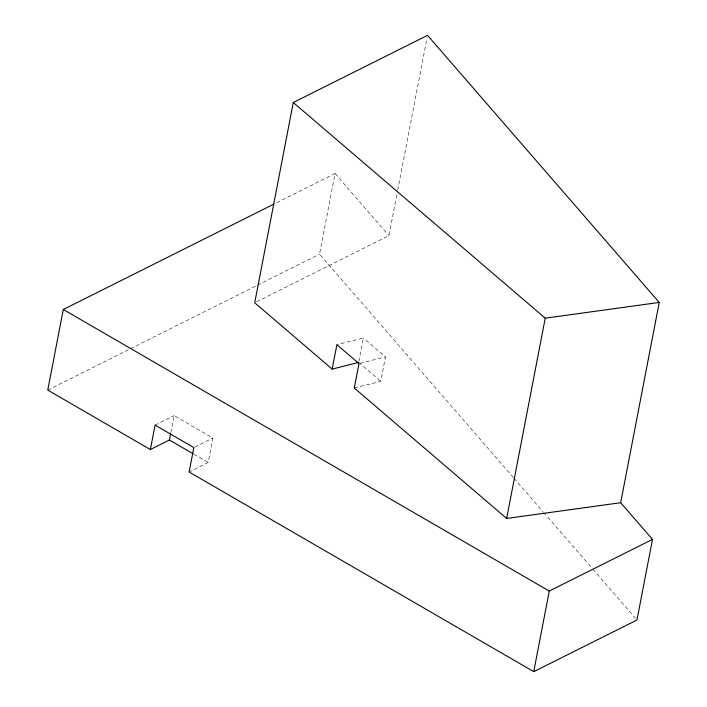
<?xml version="1.0" encoding="UTF-8"?>
<svg xmlns="http://www.w3.org/2000/svg" width="707" height="707" viewBox="0 0 707 707"><rect width="100%" height="100%" fill="white"/><g stroke="black" fill="none" stroke-linecap="round" stroke-linejoin="round"><path stroke-width="0.53" stroke-dasharray="3.54 2.65" d="M170.847 432.578L174.116 415.592L212.878 438.048L208.176 462.475L189.131 472.002M513.326 477.481L319.537 254.113L335.065 173.515L275.977 203.077M358.864 361.339L363.363 337.981L336.885 344.68M256.685 301.801L388.947 235.625L397.502 191.244M397.705 190.156L427.099 37.515M354.287 388.019L380.755 381.32L385.456 356.894L363.363 337.981M47.758 390.096L129.487 349.205M130.477 348.71L256.517 285.646M257.507 285.16L319.537 254.113M155.072 425.119L174.116 415.592M194.787 447.098L212.878 438.048M360.049 363.327L385.456 356.894M193.992 454.256L208.176 462.475M358.661 362.408L380.755 381.32M335.065 173.515L388.947 235.625M514.051 478.312L542.976 511.647M543.701 512.487L592.148 568.322M592.864 569.162L635.531 618.333"/><path stroke-width="1.06" d="M274.007 204.067L63.285 309.498L47.758 390.096L150.37 449.546L169.415 440.01L170.634 433.638M150.37 449.546L155.072 425.119L193.833 447.575L189.131 472.002L533.741 671.65L636.98 620.004L652.499 539.397L620.675 502.712L659.242 302.437L427.523 35.35L293.281 102.515L254.714 302.79L332.184 369.107L358.661 362.408M332.184 369.107L336.885 344.68L358.988 363.592L354.287 388.019L506.663 518.452L620.675 502.712M506.663 518.452L545.23 318.168L293.281 102.515M533.741 671.65L549.268 591.052L652.499 539.397M545.23 318.168L659.242 302.437M63.285 309.498L549.268 591.052M169.415 440.01L193.046 453.708"/></g></svg>
